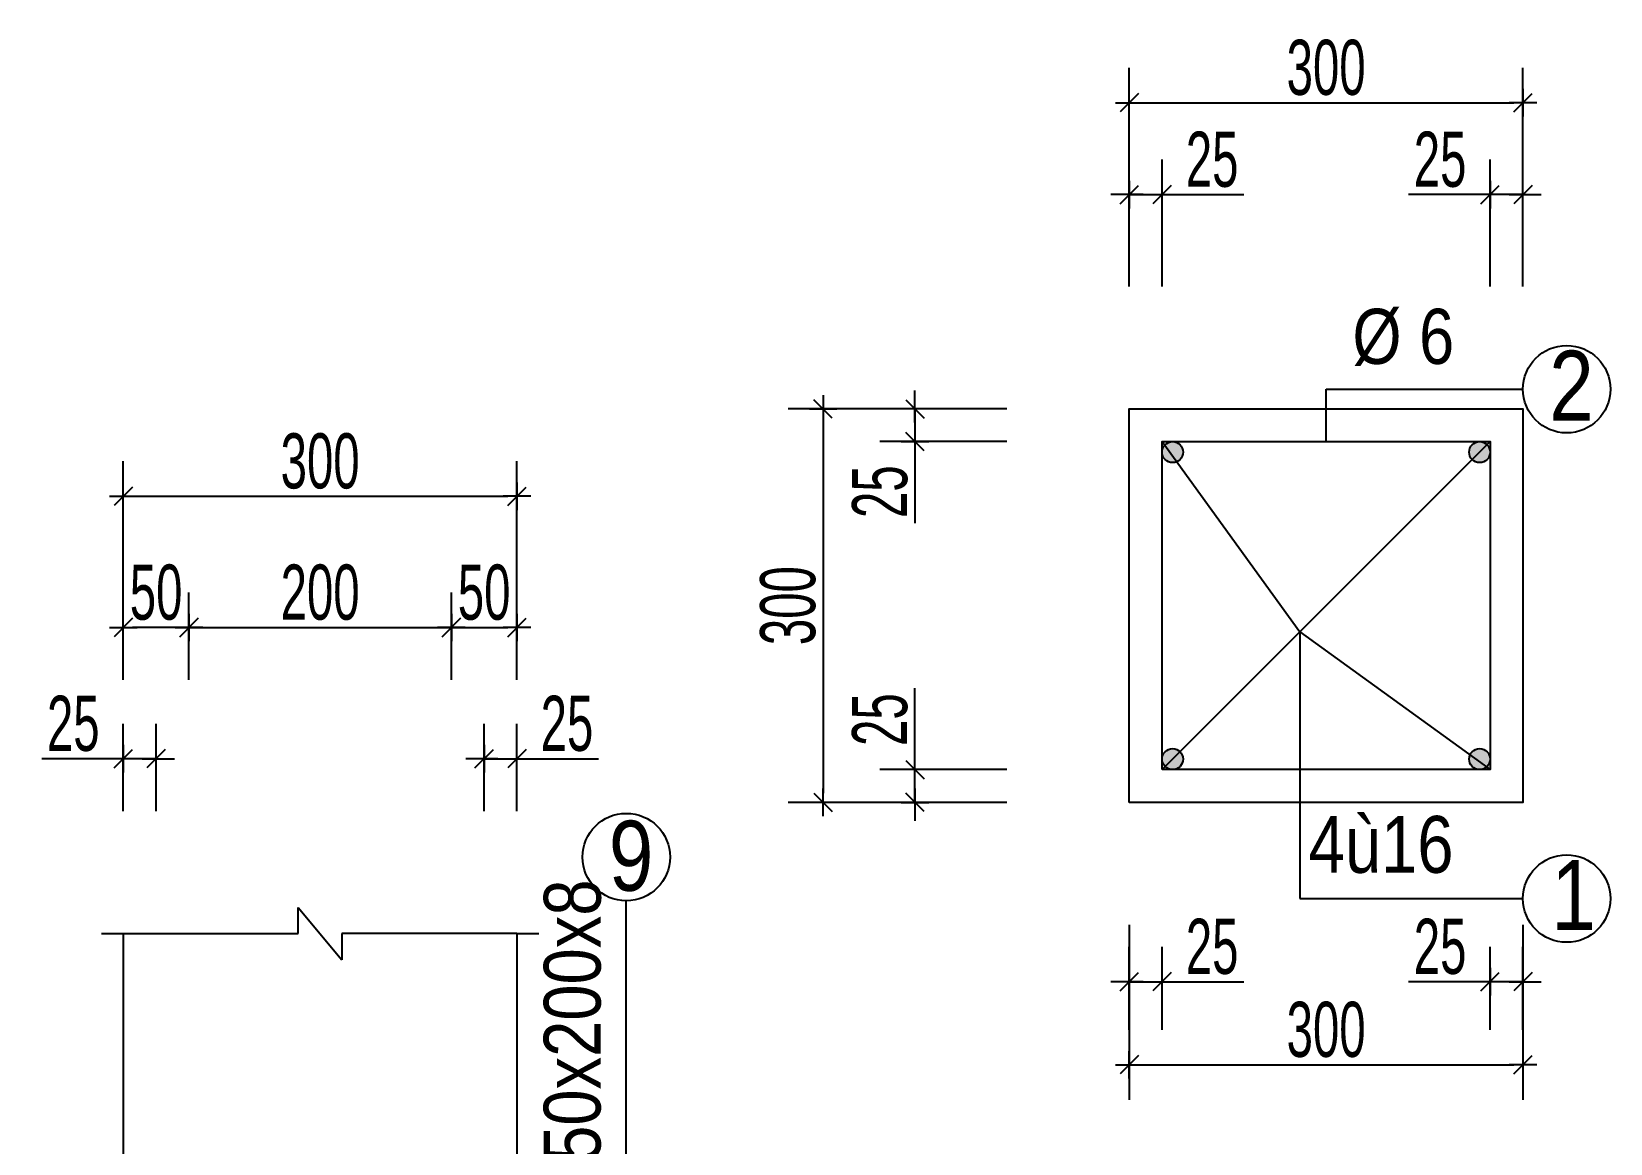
# Model space of a CAD drawing. Extents: x -79995 to 347433, y -157641 to 104789.
# Drawn here: x 259281 to 261086, y 25093 to 26364 of the extents above; entities that cross this region are included whole.
import ezdxf
from ezdxf.enums import TextEntityAlignment as Align

# ---------------------------------------------------------------- set-up
doc = ezdxf.new("R2010")
doc.units = 0
doc.layers.get('DEFPOINTS').update_dxf_attribs({"linetype": 'CONTINUOUS'})
for name, color, linetype in [('BORDER', 3, 'CONTINUOUS'), ('DIM', 1, 'CONTINUOUS'), ('NOTE', 1, 'CONTINUOUS'), ('STEEL', 4, 'CONTINUOUS'), ('TEXT', 7, 'CONTINUOUS')]:
    doc.layers.add(name, color=color, linetype=linetype)
doc.styles.add('ARIAL', font='', dxfattribs={"width": 0.75})
doc.styles.get('ARIAL').set_extended_font_data('RD Arial Narrow E')
doc.dimstyles.new('DIM11', dxfattribs={"dimtxt": 63, "dimasz": 10.5, "dimexe": 40, "dimexo": 40, "dimgap": 7.875, "dimtad": 1, "dimdec": 0, "dimzin": 0, "dimdsep": 46, "dimtxsty": 'ARIAL', "dimblk": 'GACHCHEO', "dimcen": 0.09, "dimclre": 1, "dimclrt": 2, "dimadec": 0, "dimazin": 0, "dimtfac": 1, "dimtdec": 4, "dimtmove": 0, "dimatfit": 0, "dimldrblk": 'GACHCHEO', "dimfxl": 1, "dimtolj": 1, "dimtzin": 0, "dimarcsym": 0})

# ---------------------------------------------------------------- blocks, each defined once
blk = doc.blocks.new('GACHCHEO')
at = {"layer": 'DIM'}
for p, q in [((1.5, 0), (-1.5, 0)), ((0, 1.5), (0, -1.5))]:
    blk.add_line(p, q, dxfattribs=at)
at = {"layer": 'DIM', "color": 3}
blk.add_line((-1, -1), (1, 1), dxfattribs=at)
blk = doc.blocks.new('*D1748')
at = {"layer": 'DEFPOINTS', "color": 0, "transparency": 16777216}
for p in [(260536.3, 25383), (260986.3, 25383), (260986.3, 25183)]:
    blk.add_point(p, dxfattribs=at)
at = {"layer": 'DIM', "color": 1, "lineweight": -2, "transparency": 16777216}
for p, q in [((260536.3, 25343), (260536.3, 25143)), ((260986.3, 25343), (260986.3, 25143))]:
    blk.add_line(p, q, dxfattribs=at)
at = {"layer": 'DIM', "color": 0, "lineweight": -2, "transparency": 16777216}
blk.add_line((260546.8, 25183), (260975.8, 25183), dxfattribs=at)
at = {"layer": 'DIM', "color": 0, "lineweight": -2, "transparency": 16777216, "xscale": 10.5, "yscale": 10.5, "zscale": 10.5, "rotation": 180}
blk.add_blockref('GACHCHEO', (260536.3, 25183), dxfattribs=at)
at = {"layer": 'DIM', "color": 0, "lineweight": -2, "transparency": 16777216, "xscale": 10.5, "yscale": 10.5, "zscale": 10.5}
blk.add_blockref('GACHCHEO', (260986.3, 25183), dxfattribs=at)
at = {"layer": 'DIM', "color": 2, "transparency": 16777216, "insert": (260761.3, 25223.1), "char_height": 63, "attachment_point": 5, "style": 'ARIAL'}
blk.add_mtext('\\A1;300', dxfattribs=at)
blk = doc.blocks.new('*D1749')
at = {"layer": 'DEFPOINTS', "color": 0, "transparency": 16777216}
for p in [(260986.3, 26283), (260536.3, 26033), (260986.3, 26033)]:
    blk.add_point(p, dxfattribs=at)
at = {"layer": 'DIM', "color": 1, "lineweight": -2, "transparency": 16777216}
for p, q in [((260536.3, 26073), (260536.3, 26323)), ((260986.3, 26073), (260986.3, 26323))]:
    blk.add_line(p, q, dxfattribs=at)
at = {"layer": 'DIM', "color": 0, "lineweight": -2, "transparency": 16777216}
blk.add_line((260546.8, 26283), (260975.8, 26283), dxfattribs=at)
at = {"layer": 'DIM', "color": 0, "lineweight": -2, "transparency": 16777216, "xscale": 10.5, "yscale": 10.5, "zscale": 10.5, "rotation": 180}
blk.add_blockref('GACHCHEO', (260536.3, 26283), dxfattribs=at)
at = {"layer": 'DIM', "color": 0, "lineweight": -2, "transparency": 16777216, "xscale": 10.5, "yscale": 10.5, "zscale": 10.5}
blk.add_blockref('GACHCHEO', (260986.3, 26283), dxfattribs=at)
at = {"layer": 'DIM', "color": 2, "transparency": 16777216, "insert": (260761.3, 26323.1), "char_height": 63, "attachment_point": 5, "style": 'ARIAL'}
blk.add_mtext('\\A1;300', dxfattribs=at)
blk = doc.blocks.new('*D1750')
at = {"layer": 'DEFPOINTS', "color": 0, "transparency": 16777216}
for p in [(260573.8, 25278), (260536.3, 25183), (260573.8, 25183)]:
    blk.add_point(p, dxfattribs=at)
at = {"layer": 'DIM', "color": 1, "lineweight": -2, "transparency": 16777216}
for p, q in [((260536.3, 25223), (260536.3, 25318)), ((260573.8, 25223), (260573.8, 25318))]:
    blk.add_line(p, q, dxfattribs=at)
at = {"layer": 'DIM', "color": 0, "lineweight": -2, "transparency": 16777216}
for p, q in [((260525.8, 25278), (260515.3, 25278)), ((260536.3, 25278), (260573.8, 25278)), ((260584.3, 25278), (260667.1, 25278))]:
    blk.add_line(p, q, dxfattribs=at)
at = {"layer": 'DIM', "color": 0, "lineweight": -2, "transparency": 16777216, "xscale": 10.5, "yscale": 10.5, "zscale": 10.5}
blk.add_blockref('GACHCHEO', (260536.3, 25278), dxfattribs=at)
at = {"layer": 'DIM', "color": 0, "lineweight": -2, "transparency": 16777216, "xscale": 10.5, "yscale": 10.5, "zscale": 10.5, "rotation": 180}
blk.add_blockref('GACHCHEO', (260573.8, 25278), dxfattribs=at)
at = {"layer": 'DIM', "color": 2, "transparency": 16777216, "insert": (260631, 25318), "char_height": 63, "attachment_point": 5, "style": 'ARIAL'}
blk.add_mtext('\\A1;25', dxfattribs=at)
blk = doc.blocks.new('*D1751')
at = {"layer": 'DEFPOINTS', "color": 0, "transparency": 16777216}
for p in [(260986.3, 25278), (260948.8, 25183), (260986.3, 25183)]:
    blk.add_point(p, dxfattribs=at)
at = {"layer": 'DIM', "color": 1, "lineweight": -2, "transparency": 16777216}
for p, q in [((260948.8, 25223), (260948.8, 25318)), ((260986.3, 25223), (260986.3, 25318))]:
    blk.add_line(p, q, dxfattribs=at)
at = {"layer": 'DIM', "color": 0, "lineweight": -2, "transparency": 16777216}
for p, q in [((260938.3, 25278), (260855.5, 25278)), ((260986.3, 25278), (260948.8, 25278)), ((260996.8, 25278), (261007.3, 25278))]:
    blk.add_line(p, q, dxfattribs=at)
at = {"layer": 'DIM', "color": 0, "lineweight": -2, "transparency": 16777216, "xscale": 10.5, "yscale": 10.5, "zscale": 10.5}
blk.add_blockref('GACHCHEO', (260948.8, 25278), dxfattribs=at)
at = {"layer": 'DIM', "color": 0, "lineweight": -2, "transparency": 16777216, "xscale": 10.5, "yscale": 10.5, "zscale": 10.5, "rotation": 180}
blk.add_blockref('GACHCHEO', (260986.3, 25278), dxfattribs=at)
at = {"layer": 'DIM', "color": 2, "transparency": 16777216, "insert": (260891.6, 25318), "char_height": 63, "attachment_point": 5, "style": 'ARIAL'}
blk.add_mtext('\\A1;25', dxfattribs=at)
blk = doc.blocks.new('*D1752')
at = {"layer": 'DEFPOINTS', "color": 0, "transparency": 16777216}
for p in [(260573.8, 26178), (260536.3, 26033), (260573.8, 26033)]:
    blk.add_point(p, dxfattribs=at)
at = {"layer": 'DIM', "color": 1, "lineweight": -2, "transparency": 16777216}
for p, q in [((260536.3, 26073), (260536.3, 26218)), ((260573.8, 26073), (260573.8, 26218))]:
    blk.add_line(p, q, dxfattribs=at)
at = {"layer": 'DIM', "color": 0, "lineweight": -2, "transparency": 16777216}
for p, q in [((260525.8, 26178), (260515.3, 26178)), ((260536.3, 26178), (260573.8, 26178)), ((260584.3, 26178), (260667.1, 26178))]:
    blk.add_line(p, q, dxfattribs=at)
at = {"layer": 'DIM', "color": 0, "lineweight": -2, "transparency": 16777216, "xscale": 10.5, "yscale": 10.5, "zscale": 10.5}
blk.add_blockref('GACHCHEO', (260536.3, 26178), dxfattribs=at)
at = {"layer": 'DIM', "color": 0, "lineweight": -2, "transparency": 16777216, "xscale": 10.5, "yscale": 10.5, "zscale": 10.5, "rotation": 180}
blk.add_blockref('GACHCHEO', (260573.8, 26178), dxfattribs=at)
at = {"layer": 'DIM', "color": 2, "transparency": 16777216, "insert": (260631, 26218), "char_height": 63, "attachment_point": 5, "style": 'ARIAL'}
blk.add_mtext('\\A1;25', dxfattribs=at)
blk = doc.blocks.new('*D1753')
at = {"layer": 'DEFPOINTS', "color": 0, "transparency": 16777216}
for p in [(260986.3, 26178), (260948.8, 26033), (260986.3, 26033)]:
    blk.add_point(p, dxfattribs=at)
at = {"layer": 'DIM', "color": 1, "lineweight": -2, "transparency": 16777216}
for p, q in [((260948.8, 26073), (260948.8, 26218)), ((260986.3, 26073), (260986.3, 26218))]:
    blk.add_line(p, q, dxfattribs=at)
at = {"layer": 'DIM', "color": 0, "lineweight": -2, "transparency": 16777216}
for p, q in [((260938.3, 26178), (260855.5, 26178)), ((260986.3, 26178), (260948.8, 26178)), ((260996.8, 26178), (261007.3, 26178))]:
    blk.add_line(p, q, dxfattribs=at)
at = {"layer": 'DIM', "color": 0, "lineweight": -2, "transparency": 16777216, "xscale": 10.5, "yscale": 10.5, "zscale": 10.5}
blk.add_blockref('GACHCHEO', (260948.8, 26178), dxfattribs=at)
at = {"layer": 'DIM', "color": 0, "lineweight": -2, "transparency": 16777216, "xscale": 10.5, "yscale": 10.5, "zscale": 10.5, "rotation": 180}
blk.add_blockref('GACHCHEO', (260986.3, 26178), dxfattribs=at)
at = {"layer": 'DIM', "color": 2, "transparency": 16777216, "insert": (260891.6, 26218), "char_height": 63, "attachment_point": 5, "style": 'ARIAL'}
blk.add_mtext('\\A1;25', dxfattribs=at)
blk = doc.blocks.new('*D1754')
at = {"layer": 'DEFPOINTS', "color": 0, "transparency": 16777216}
for p in [(260436.3, 25933), (260186.3, 25483), (260436.3, 25483)]:
    blk.add_point(p, dxfattribs=at)
at = {"layer": 'DIM', "color": 1, "lineweight": -2, "transparency": 16777216}
for p, q in [((260396.3, 25933), (260146.3, 25933)), ((260396.3, 25483), (260146.3, 25483))]:
    blk.add_line(p, q, dxfattribs=at)
at = {"layer": 'DIM', "color": 0, "lineweight": -2, "transparency": 16777216}
blk.add_line((260186.3, 25922.5), (260186.3, 25493.5), dxfattribs=at)
at = {"layer": 'DIM', "color": 0, "lineweight": -2, "transparency": 16777216, "xscale": 10.5, "yscale": 10.5, "zscale": 10.5}
for p, rotation in [((260186.3, 25933), 90), ((260186.3, 25483), 270)]:
    blk.add_blockref('GACHCHEO', p, dxfattribs=dict(at, rotation=rotation))
at = {"layer": 'DIM', "color": 2, "transparency": 16777216, "insert": (260146.2, 25708), "char_height": 63, "attachment_point": 5, "rotation": 90, "style": 'ARIAL'}
blk.add_mtext('\\A1;300', dxfattribs=at)
blk = doc.blocks.new('*D1755')
at = {"layer": 'DEFPOINTS', "color": 0, "transparency": 16777216}
for p in [(260436.3, 25520.5), (260291.3, 25483), (260436.3, 25483)]:
    blk.add_point(p, dxfattribs=at)
at = {"layer": 'DIM', "color": 0, "lineweight": -2, "transparency": 16777216}
for p, q in [((260291.3, 25531), (260291.3, 25613.8)), ((260291.3, 25483), (260291.3, 25520.5)), ((260291.3, 25472.5), (260291.3, 25462))]:
    blk.add_line(p, q, dxfattribs=at)
at = {"layer": 'DIM', "color": 1, "lineweight": -2, "transparency": 16777216}
for p, q in [((260396.3, 25520.5), (260251.3, 25520.5)), ((260396.3, 25483), (260251.3, 25483))]:
    blk.add_line(p, q, dxfattribs=at)
at = {"layer": 'DIM', "color": 0, "lineweight": -2, "transparency": 16777216, "xscale": 10.5, "yscale": 10.5, "zscale": 10.5}
for p, rotation in [((260291.3, 25520.5), 270), ((260291.3, 25483), 90)]:
    blk.add_blockref('GACHCHEO', p, dxfattribs=dict(at, rotation=rotation))
at = {"layer": 'DIM', "color": 2, "transparency": 16777216, "insert": (260251.3, 25577.7), "char_height": 63, "attachment_point": 5, "rotation": 90, "style": 'ARIAL'}
blk.add_mtext('\\A1;25', dxfattribs=at)
blk = doc.blocks.new('*D1756')
at = {"layer": 'DEFPOINTS', "color": 0, "transparency": 16777216}
for p in [(260436.3, 25933), (260291.3, 25895.5), (260436.3, 25895.5)]:
    blk.add_point(p, dxfattribs=at)
at = {"layer": 'DIM', "color": 0, "lineweight": -2, "transparency": 16777216}
for p, q in [((260291.3, 25943.5), (260291.3, 25954)), ((260291.3, 25933), (260291.3, 25895.5)), ((260291.3, 25885), (260291.3, 25802.2))]:
    blk.add_line(p, q, dxfattribs=at)
at = {"layer": 'DIM', "color": 1, "lineweight": -2, "transparency": 16777216}
for p, q in [((260396.3, 25933), (260251.3, 25933)), ((260396.3, 25895.5), (260251.3, 25895.5))]:
    blk.add_line(p, q, dxfattribs=at)
at = {"layer": 'DIM', "color": 0, "lineweight": -2, "transparency": 16777216, "xscale": 10.5, "yscale": 10.5, "zscale": 10.5}
for p, rotation in [((260291.3, 25933), 270), ((260291.3, 25895.5), 90)]:
    blk.add_blockref('GACHCHEO', p, dxfattribs=dict(at, rotation=rotation))
at = {"layer": 'DIM', "color": 2, "transparency": 16777216, "insert": (260251.3, 25838.3), "char_height": 63, "attachment_point": 5, "rotation": 90, "style": 'ARIAL'}
blk.add_mtext('\\A1;25', dxfattribs=at)
blk = doc.blocks.new('*D1758')
at = {"layer": 'DEFPOINTS', "color": 0, "transparency": 16777216}
for p in [(259386.3, 25533), (259386.3, 25433), (259423.8, 25433)]:
    blk.add_point(p, dxfattribs=at)
at = {"layer": 'DIM', "color": 1, "lineweight": -2, "transparency": 16777216}
for p, q in [((259386.3, 25473), (259386.3, 25573)), ((259423.8, 25473), (259423.8, 25573))]:
    blk.add_line(p, q, dxfattribs=at)
at = {"layer": 'DIM', "color": 0, "lineweight": -2, "transparency": 16777216}
for p, q in [((259375.8, 25533), (259293, 25533)), ((259423.8, 25533), (259386.3, 25533)), ((259434.3, 25533), (259444.8, 25533))]:
    blk.add_line(p, q, dxfattribs=at)
at = {"layer": 'DIM', "color": 0, "lineweight": -2, "transparency": 16777216, "xscale": 10.5, "yscale": 10.5, "zscale": 10.5}
blk.add_blockref('GACHCHEO', (259386.3, 25533), dxfattribs=at)
at = {"layer": 'DIM', "color": 0, "lineweight": -2, "transparency": 16777216, "xscale": 10.5, "yscale": 10.5, "zscale": 10.5, "rotation": 180}
blk.add_blockref('GACHCHEO', (259423.8, 25533), dxfattribs=at)
at = {"layer": 'DIM', "color": 2, "transparency": 16777216, "insert": (259329.1, 25573), "char_height": 63, "attachment_point": 5, "style": 'ARIAL'}
blk.add_mtext('\\A1;25', dxfattribs=at)
blk = doc.blocks.new('*D1759')
at = {"layer": 'DEFPOINTS', "color": 0, "transparency": 16777216}
for p in [(259836.3, 25533), (259798.8, 25433), (259836.3, 25433)]:
    blk.add_point(p, dxfattribs=at)
at = {"layer": 'DIM', "color": 1, "lineweight": -2, "transparency": 16777216}
for p, q in [((259798.8, 25473), (259798.8, 25573)), ((259836.3, 25473), (259836.3, 25573))]:
    blk.add_line(p, q, dxfattribs=at)
at = {"layer": 'DIM', "color": 0, "lineweight": -2, "transparency": 16777216}
for p, q in [((259788.3, 25533), (259777.8, 25533)), ((259798.8, 25533), (259836.3, 25533)), ((259846.8, 25533), (259929.6, 25533))]:
    blk.add_line(p, q, dxfattribs=at)
at = {"layer": 'DIM', "color": 0, "lineweight": -2, "transparency": 16777216, "xscale": 10.5, "yscale": 10.5, "zscale": 10.5}
blk.add_blockref('GACHCHEO', (259798.8, 25533), dxfattribs=at)
at = {"layer": 'DIM', "color": 0, "lineweight": -2, "transparency": 16777216, "xscale": 10.5, "yscale": 10.5, "zscale": 10.5, "rotation": 180}
blk.add_blockref('GACHCHEO', (259836.3, 25533), dxfattribs=at)
at = {"layer": 'DIM', "color": 2, "transparency": 16777216, "insert": (259893.5, 25573), "char_height": 63, "attachment_point": 5, "style": 'ARIAL'}
blk.add_mtext('\\A1;25', dxfattribs=at)
blk = doc.blocks.new('*D1760')
at = {"layer": 'DEFPOINTS', "color": 0, "transparency": 16777216}
for p in [(259386.3, 25683), (259386.3, 25583), (259461.3, 25583)]:
    blk.add_point(p, dxfattribs=at)
at = {"layer": 'DIM', "color": 1, "lineweight": -2, "transparency": 16777216}
for p, q in [((259386.3, 25623), (259386.3, 25723)), ((259461.3, 25623), (259461.3, 25723))]:
    blk.add_line(p, q, dxfattribs=at)
at = {"layer": 'DIM', "color": 0, "lineweight": -2, "transparency": 16777216}
blk.add_line((259450.8, 25683), (259396.8, 25683), dxfattribs=at)
at = {"layer": 'DIM', "color": 0, "lineweight": -2, "transparency": 16777216, "xscale": 10.5, "yscale": 10.5, "zscale": 10.5, "rotation": 180}
blk.add_blockref('GACHCHEO', (259386.3, 25683), dxfattribs=at)
at = {"layer": 'DIM', "color": 0, "lineweight": -2, "transparency": 16777216, "xscale": 10.5, "yscale": 10.5, "zscale": 10.5}
blk.add_blockref('GACHCHEO', (259461.3, 25683), dxfattribs=at)
at = {"layer": 'DIM', "color": 2, "transparency": 16777216, "insert": (259423.8, 25723), "char_height": 63, "attachment_point": 5, "style": 'ARIAL'}
blk.add_mtext('\\A1;50', dxfattribs=at)
blk = doc.blocks.new('*D1761')
at = {"layer": 'DEFPOINTS', "color": 0, "transparency": 16777216}
for p in [(259761.3, 25683), (259461.3, 25583), (259761.3, 25583)]:
    blk.add_point(p, dxfattribs=at)
at = {"layer": 'DIM', "color": 1, "lineweight": -2, "transparency": 16777216}
for p, q in [((259461.3, 25623), (259461.3, 25723)), ((259761.3, 25623), (259761.3, 25723))]:
    blk.add_line(p, q, dxfattribs=at)
at = {"layer": 'DIM', "color": 0, "lineweight": -2, "transparency": 16777216}
blk.add_line((259471.8, 25683), (259750.8, 25683), dxfattribs=at)
at = {"layer": 'DIM', "color": 0, "lineweight": -2, "transparency": 16777216, "xscale": 10.5, "yscale": 10.5, "zscale": 10.5, "rotation": 180}
blk.add_blockref('GACHCHEO', (259461.3, 25683), dxfattribs=at)
at = {"layer": 'DIM', "color": 0, "lineweight": -2, "transparency": 16777216, "xscale": 10.5, "yscale": 10.5, "zscale": 10.5}
blk.add_blockref('GACHCHEO', (259761.3, 25683), dxfattribs=at)
at = {"layer": 'DIM', "color": 2, "transparency": 16777216, "insert": (259611.3, 25723), "char_height": 63, "attachment_point": 5, "style": 'ARIAL'}
blk.add_mtext('\\A1;200', dxfattribs=at)
blk = doc.blocks.new('*D1762')
at = {"layer": 'DEFPOINTS', "color": 0, "transparency": 16777216}
for p in [(259836.3, 25683), (259761.3, 25583), (259836.3, 25583)]:
    blk.add_point(p, dxfattribs=at)
at = {"layer": 'DIM', "color": 1, "lineweight": -2, "transparency": 16777216}
for p, q in [((259761.3, 25623), (259761.3, 25723)), ((259836.3, 25623), (259836.3, 25723))]:
    blk.add_line(p, q, dxfattribs=at)
at = {"layer": 'DIM', "color": 0, "lineweight": -2, "transparency": 16777216}
blk.add_line((259771.8, 25683), (259825.8, 25683), dxfattribs=at)
at = {"layer": 'DIM', "color": 0, "lineweight": -2, "transparency": 16777216, "xscale": 10.5, "yscale": 10.5, "zscale": 10.5, "rotation": 180}
blk.add_blockref('GACHCHEO', (259761.3, 25683), dxfattribs=at)
at = {"layer": 'DIM', "color": 0, "lineweight": -2, "transparency": 16777216, "xscale": 10.5, "yscale": 10.5, "zscale": 10.5}
blk.add_blockref('GACHCHEO', (259836.3, 25683), dxfattribs=at)
at = {"layer": 'DIM', "color": 2, "transparency": 16777216, "insert": (259798.8, 25723), "char_height": 63, "attachment_point": 5, "style": 'ARIAL'}
blk.add_mtext('\\A1;50', dxfattribs=at)
blk = doc.blocks.new('*D1763')
at = {"layer": 'DEFPOINTS', "color": 0, "transparency": 16777216}
for p in [(259836.3, 25833), (259386.3, 25583), (259836.3, 25583)]:
    blk.add_point(p, dxfattribs=at)
at = {"layer": 'DIM', "color": 1, "lineweight": -2, "transparency": 16777216}
for p, q in [((259386.3, 25623), (259386.3, 25873)), ((259836.3, 25623), (259836.3, 25873))]:
    blk.add_line(p, q, dxfattribs=at)
at = {"layer": 'DIM', "color": 0, "lineweight": -2, "transparency": 16777216}
blk.add_line((259396.8, 25833), (259825.8, 25833), dxfattribs=at)
at = {"layer": 'DIM', "color": 0, "lineweight": -2, "transparency": 16777216, "xscale": 10.5, "yscale": 10.5, "zscale": 10.5, "rotation": 180}
blk.add_blockref('GACHCHEO', (259386.3, 25833), dxfattribs=at)
at = {"layer": 'DIM', "color": 0, "lineweight": -2, "transparency": 16777216, "xscale": 10.5, "yscale": 10.5, "zscale": 10.5}
blk.add_blockref('GACHCHEO', (259836.3, 25833), dxfattribs=at)
at = {"layer": 'DIM', "color": 2, "transparency": 16777216, "insert": (259611.3, 25873.1), "char_height": 63, "attachment_point": 5, "style": 'ARIAL'}
blk.add_mtext('\\A1;300', dxfattribs=at)

msp = doc.modelspace()

# ---------------------------------------------------------------- hatches: boundary and pattern name
at = {"layer": 'STEEL'}
h = msp.add_hatch(color=4, dxfattribs=at)
edge = h.paths.add_edge_path()
edge.add_arc((260585.8, 25883.507), 12, 0, 180)
edge.add_arc((260585.8, 25883.507), 12, 180, 360)
h = msp.add_hatch(color=4, dxfattribs=at)
edge = h.paths.add_edge_path()
edge.add_arc((260936.8, 25883.507), 12, 0, 180)
edge.add_arc((260936.8, 25883.507), 12, 180, 360)
h = msp.add_hatch(color=4, dxfattribs=at)
edge = h.paths.add_edge_path()
edge.add_arc((260585.8, 25532.507), 12, 0, 180)
edge.add_arc((260585.8, 25532.507), 12, 180, 360)
h = msp.add_hatch(color=4, dxfattribs=at)
edge = h.paths.add_edge_path()
edge.add_arc((260936.8, 25532.507), 12, 0, 180)
edge.add_arc((260936.8, 25532.507), 12, 180, 360)

# ---------------------------------------------------------------- linework, layer by layer
at = {"layer": 'BORDER', "color": 1}
for p, q in [((259586.3, 25333.007), (259586.3, 25363.007)), ((259586.3, 25363.007), (259636.3, 25303.007)), ((259361.3, 25333.007), (259386.3, 25333.007)), ((259386.3, 25333.007), (259586.3, 25333.007)), ((259836.3, 25333.007), (259636.3, 25333.007)), ((259636.3, 25333.007), (259636.3, 25303.007)), ((259836.3, 25333.007), (259811.3, 25333.007)), ((259836.3, 25333.007), (259861.3, 25333.007))]:
    msp.add_line(p, q, dxfattribs=at)
at = {"layer": 'BORDER', "color": 3}
for p, q in [((259386.3, 25333.007), (259386.3, 25033.007)), ((259836.3, 25333.007), (259836.3, 25033.007))]:
    msp.add_line(p, q, dxfattribs=at)
msp.add_lwpolyline([(260536.3, 25483.007), (260536.3, 25933.007), (260986.3, 25933.007), (260986.3, 25483.007), (260536.3, 25483.007)], dxfattribs=at)
at = {"layer": 'NOTE', "color": 1}
for p, q in [((260761.3, 25895.507), (260761.3, 25955.507)), ((260761.3, 25955.507), (260986.3, 25955.507)), ((260731.3, 25678.007), (260731.3, 25373.007)), ((259961.3, 25020.507), (259961.3, 25370.507)), ((260731.3, 25373.007), (260986.3, 25373.007))]:
    msp.add_line(p, q, dxfattribs=at)
for centre in [(261036.3, 25955.507), (259961.3, 25420.507), (261036.3, 25373.007)]:
    msp.add_circle(centre, 50, dxfattribs=at)
at = {"layer": 'STEEL', "color": 4}
msp.add_lwpolyline([(260573.8, 25520.507), (260573.8, 25895.507), (260948.8, 25895.507), (260948.8, 25520.507), (260573.8, 25520.507)], dxfattribs=at)
for centre in [(260585.8, 25883.507), (260936.8, 25883.507), (260585.8, 25532.507), (260936.8, 25532.507)]:
    msp.add_circle(centre, 12, dxfattribs=at)
at = {"layer": 'TEXT', "color": 1}
for p, q in [((260573.8, 25895.507), (260731.3, 25678.007)), ((260731.3, 25678.007), (260948.8, 25895.507)), ((260573.8, 25520.507), (260731.3, 25678.007)), ((260731.3, 25678.007), (260948.8, 25520.507))]:
    msp.add_line(p, q, dxfattribs=at)

# ---------------------------------------------------------------- texts
at = {"layer": 'TEXT', "color": 2, "style": 'ARIAL'}
for s, height, p in [(' %%c 6', 63, (260771.3, 25965.507)), ('2', 80, (261016.3, 25895.507)), ('4ù16', 65, (260741.3, 25383.007)), ('9', 80, (259941.3, 25358.007)), ('1', 80, (261018.8, 25313.007))]:
    msp.add_text(s, height=height, dxfattribs=at).set_placement(p, align=Align.BOTTOM_LEFT)
msp.add_text('250x200x8', height=65, rotation=89.954374, dxfattribs=at).set_placement((259951.3, 25030.507), align=Align.BOTTOM_LEFT)

# ---------------------------------------------------------------- dimensions: what is measured, and where the dimension line sits
at = {"layer": 'DIM', "color": 1}
for p1, p2, distance, text, picture, middle in [((260536.3, 26033.007), (260986.3, 26033.007), 250, '300', '*D1749', (260761.3, 26323.069)), ((260436.3, 25933.007), (260436.3, 25483.007), -250, '300', '*D1754', (260146.237, 25708.007)), ((259386.3, 25583.007), (259836.3, 25583.007), 250, '300', '*D1763', (259611.3, 25873.069)), ((259461.3, 25583.007), (259386.3, 25583.007), -100, '50', '*D1760', (259423.8, 25723.048)), ((259461.3, 25583.007), (259761.3, 25583.007), 100, '200', '*D1761', (259611.3, 25723.048)), ((259761.3, 25583.007), (259836.3, 25583.007), 100, '50', '*D1762', (259798.8, 25723.048)), ((259423.8, 25433.007), (259386.3, 25433.007), -100, '25', '*D1758', (259329.143, 25573.048)), ((259798.8, 25433.007), (259836.3, 25433.007), 100, '25', '*D1759', (259893.457, 25573.048)), ((260536.3, 25383.007), (260986.3, 25383.007), -200, '300', '*D1748', (260761.3, 25223.069))]:
    dim = msp.add_aligned_dim(p1=p1, p2=p2, distance=distance, text=text, dimstyle='DIM11', dxfattribs=at)
    dim.commit()
    dim.dimension.update_dxf_attribs({"geometry": picture, "text_midpoint": middle})
for base, p1, p2, angle, picture, middle in [((260573.8, 26178.007), (260536.3, 26033.007), (260573.8, 26033.007), 0, '*D1752', (260630.957, 26178.007)), ((260986.3, 26178.007), (260948.8, 26033.007), (260986.3, 26033.007), 0, '*D1753', (260891.643, 26178.007)), ((260291.3, 25895.507), (260436.3, 25933.007), (260436.3, 25895.507), 270, '*D1756', (260291.3, 25838.349)), ((260291.3, 25483.007), (260436.3, 25520.507), (260436.3, 25483.007), 270, '*D1755', (260291.3, 25577.664)), ((260573.8, 25278.007), (260536.3, 25183.007), (260573.8, 25183.007), 0, '*D1750', (260630.957, 25278.007)), ((260986.3, 25278.007), (260948.8, 25183.007), (260986.3, 25183.007), 0, '*D1751', (260891.643, 25278.007))]:
    dim = msp.add_linear_dim(base=base, p1=p1, p2=p2, angle=angle, text='25', dimstyle='DIM11', dxfattribs=at)
    dim.commit()
    dim.dimension.update_dxf_attribs({"geometry": picture, "text_midpoint": middle, "dimtype": 161})

doc.saveas('drawing.dxf')
